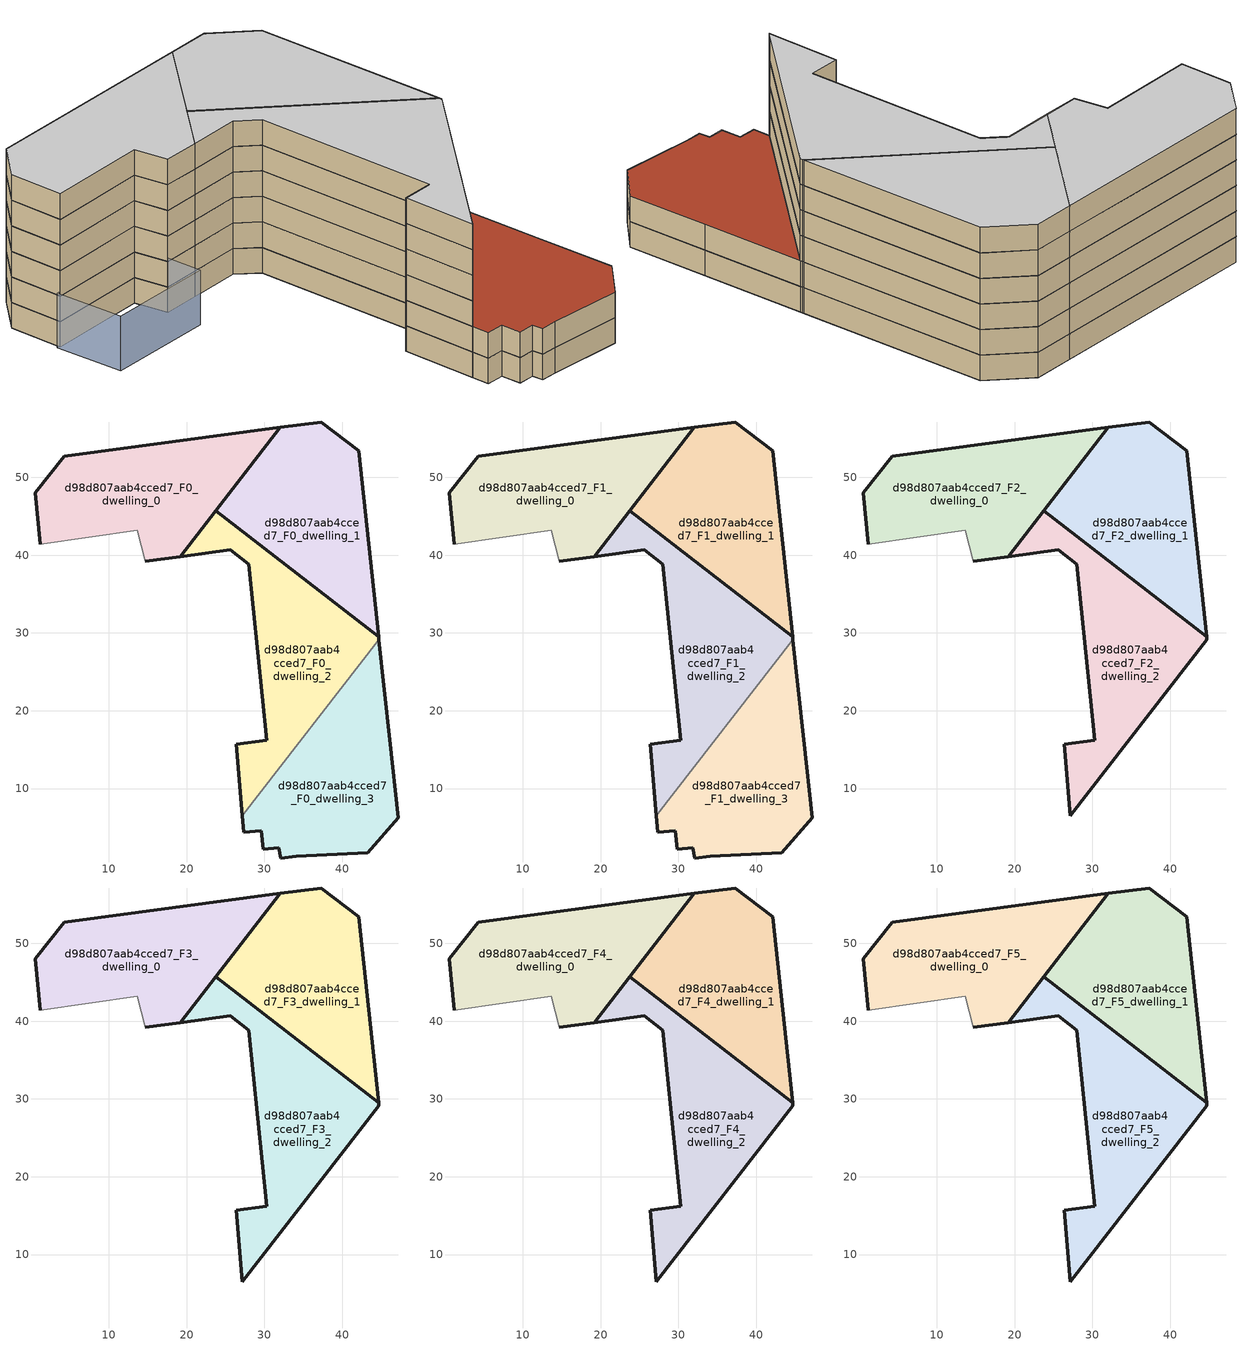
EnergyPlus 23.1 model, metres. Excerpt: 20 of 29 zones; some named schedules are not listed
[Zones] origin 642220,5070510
d98d807aab4cced7_F0_dwelling_0
 floor ground (EU_floor_Construction): 19.17,39.83 32.01,56.41 4.27,52.72 0.56,48.02 1.16,41.42 13.67,43.21 14.67,39.21 z0
 wall outside (EU_wall_Construction): 1.16,41.42 0.56,48.02 4.27,52.72 32.01,56.41 19.17,39.83 14.67,39.21 z0:3
 wall adiabatic (EU_wall_Construction): 14.67,39.21 13.67,43.21 1.16,41.42 z0:3
d98d807aab4cced7_F0_dwelling_1
 floor ground (EU_floor_Construction): 44.67,29.5 42.1,53.41 37.29,57.12 32.01,56.41 23.72,45.71 z0
 wall outside (EU_wall_Construction): 37.29,57.12 42.1,53.41 44.67,29.5 23.72,45.71 32.01,56.41 37.29,57.12 z0:3
d98d807aab4cced7_F0_dwelling_2
 floor ground (EU_floor_Construction): 30.28,16.19 26.37,15.69 27.18,6.52 44.7,29.16 44.67,29.5 23.72,45.71 19.17,39.83 25.58,40.71 27.98,38.8 z0
 wall outside (EU_wall_Construction): 27.18,6.52 26.37,15.69 30.28,16.19 27.98,38.8 25.58,40.71 19.17,39.83 23.72,45.71 44.67,29.5 44.7,29.16 z0:3
 wall to d98d807aab4cced7_F0_dwelling_3 (EU_wall_Construction): 44.7,29.16 27.18,6.52 z0:3
d98d807aab4cced7_F0_dwelling_3
 floor ground (EU_floor_Construction): 43.28,1.78 47.19,6.28 46.09,16.28 44.7,29.16 27.18,6.52 27.37,4.38 29.57,4.58 29.87,2.18 31.87,2.38 32.07,1.08 34.07,1.28 z0
 wall outside (EU_wall_Construction): 44.7,29.16 46.09,16.28 47.19,6.28 43.28,1.78 34.07,1.28 32.07,1.08 31.87,2.38 29.87,2.18 29.57,4.58 27.37,4.38 27.18,6.52 z0:3
d98d807aab4cced7_F1_dwelling_0
 floor to d98d807aab4cced7_F0_dwelling_0 (EU_floor_Construction): 19.17,39.83 32.01,56.41 4.27,52.72 0.56,48.02 1.16,41.42 13.67,43.21 14.67,39.21 z3
 wall outside (EU_wall_Construction): 1.16,41.42 0.56,48.02 4.27,52.72 32.01,56.41 19.17,39.83 14.67,39.21 z3:6
 wall adiabatic (EU_wall_Construction): 14.67,39.21 13.67,43.21 1.16,41.42 z3:6
d98d807aab4cced7_F1_dwelling_1
 floor to d98d807aab4cced7_F0_dwelling_1 (EU_floor_Construction): 44.67,29.5 42.1,53.41 37.29,57.12 32.01,56.41 23.72,45.71 z3
 wall outside (EU_wall_Construction): 37.29,57.12 42.1,53.41 44.67,29.5 23.72,45.71 32.01,56.41 37.29,57.12 z3:6
d98d807aab4cced7_F1_dwelling_2
 floor to d98d807aab4cced7_F0_dwelling_2 (EU_floor_Construction): 30.28,16.19 26.37,15.69 27.18,6.52 44.7,29.16 44.67,29.5 23.72,45.71 19.17,39.83 25.58,40.71 27.98,38.8 z3
 wall outside (EU_wall_Construction): 27.18,6.52 26.37,15.69 30.28,16.19 27.98,38.8 25.58,40.71 19.17,39.83 23.72,45.71 44.67,29.5 44.7,29.16 z3:6
 wall to d98d807aab4cced7_F1_dwelling_3 (EU_wall_Construction): 44.7,29.16 27.18,6.52 z3:6
d98d807aab4cced7_F1_dwelling_3
 floor to d98d807aab4cced7_F0_dwelling_3 (EU_floor_Construction): 43.28,1.78 47.19,6.28 46.09,16.28 44.7,29.16 27.18,6.52 27.37,4.38 29.57,4.58 29.87,2.18 31.87,2.38 32.07,1.08 34.07,1.28 z3
 wall outside (EU_wall_Construction): 44.7,29.16 46.09,16.28 47.19,6.28 43.28,1.78 34.07,1.28 32.07,1.08 31.87,2.38 29.87,2.18 29.57,4.58 27.37,4.38 27.18,6.52 z3:6
 roof outside (EU_roof_Construction): 44.7,29.16 46.09,16.28 47.19,6.28 43.28,1.78 34.07,1.28 32.07,1.08 31.87,2.38 29.87,2.18 29.57,4.58 27.37,4.38 27.18,6.52 z6
d98d807aab4cced7_F2_dwelling_0
 floor to d98d807aab4cced7_F1_dwelling_0 (EU_floor_Construction): 19.17,39.83 32.01,56.41 4.27,52.72 0.56,48.02 1.16,41.42 13.67,43.21 14.67,39.21 z6
 wall outside (EU_wall_Construction): 1.16,41.42 0.56,48.02 4.27,52.72 32.01,56.41 19.17,39.83 14.67,39.21 z6:9
 wall adiabatic (EU_wall_Construction): 14.67,39.21 13.67,43.21 1.16,41.42 z6:9
d98d807aab4cced7_F2_dwelling_1
 floor to d98d807aab4cced7_F1_dwelling_1 (EU_floor_Construction): 44.67,29.5 42.1,53.41 37.29,57.12 32.01,56.41 23.72,45.71 z6
 wall outside (EU_wall_Construction): 37.29,57.12 42.1,53.41 44.67,29.5 23.72,45.71 32.01,56.41 37.29,57.12 z6:9
d98d807aab4cced7_F2_dwelling_2
 floor to d98d807aab4cced7_F1_dwelling_2 (EU_floor_Construction): 30.28,16.19 26.37,15.69 27.18,6.52 44.7,29.16 44.67,29.5 23.72,45.71 19.17,39.83 25.58,40.71 27.98,38.8 z6
 wall outside (EU_wall_Construction): 30.28,16.19 27.98,38.8 25.58,40.71 19.17,39.83 23.72,45.71 44.67,29.5 44.7,29.16 27.18,6.52 26.37,15.69 30.28,16.19 z6:9
d98d807aab4cced7_F3_dwelling_0
 floor to d98d807aab4cced7_F2_dwelling_0 (EU_floor_Construction): 19.17,39.83 32.01,56.41 4.27,52.72 0.56,48.02 1.16,41.42 13.67,43.21 14.67,39.21 z9
 wall outside (EU_wall_Construction): 1.16,41.42 0.56,48.02 4.27,52.72 32.01,56.41 19.17,39.83 14.67,39.21 z9:12
 wall adiabatic (EU_wall_Construction): 14.67,39.21 13.67,43.21 1.16,41.42 z9:12
d98d807aab4cced7_F3_dwelling_1
 floor to d98d807aab4cced7_F2_dwelling_1 (EU_floor_Construction): 44.67,29.5 42.1,53.41 37.29,57.12 32.01,56.41 23.72,45.71 z9
 wall outside (EU_wall_Construction): 37.29,57.12 42.1,53.41 44.67,29.5 23.72,45.71 32.01,56.41 37.29,57.12 z9:12
d98d807aab4cced7_F3_dwelling_2
 floor to d98d807aab4cced7_F2_dwelling_2 (EU_floor_Construction): 30.28,16.19 26.37,15.69 27.18,6.52 44.7,29.16 44.67,29.5 23.72,45.71 19.17,39.83 25.58,40.71 27.98,38.8 z9
 wall outside (EU_wall_Construction): 30.28,16.19 27.98,38.8 25.58,40.71 19.17,39.83 23.72,45.71 44.67,29.5 44.7,29.16 27.18,6.52 26.37,15.69 30.28,16.19 z9:12
d98d807aab4cced7_F4_dwelling_0
 floor to d98d807aab4cced7_F3_dwelling_0 (EU_floor_Construction): 19.17,39.83 32.01,56.41 4.27,52.72 0.56,48.02 1.16,41.42 13.67,43.21 14.67,39.21 z12
 wall outside (EU_wall_Construction): 1.16,41.42 0.56,48.02 4.27,52.72 32.01,56.41 19.17,39.83 14.67,39.21 z12:15
 wall adiabatic (EU_wall_Construction): 14.67,39.21 13.67,43.21 1.16,41.42 z12:15
d98d807aab4cced7_F4_dwelling_1
 floor to d98d807aab4cced7_F3_dwelling_1 (EU_floor_Construction): 44.67,29.5 42.1,53.41 37.29,57.12 32.01,56.41 23.72,45.71 z12
 wall outside (EU_wall_Construction): 37.29,57.12 42.1,53.41 44.67,29.5 23.72,45.71 32.01,56.41 37.29,57.12 z12:15
d98d807aab4cced7_F4_dwelling_2
 floor to d98d807aab4cced7_F3_dwelling_2 (EU_floor_Construction): 30.28,16.19 26.37,15.69 27.18,6.52 44.7,29.16 44.67,29.5 23.72,45.71 19.17,39.83 25.58,40.71 27.98,38.8 z12
 wall outside (EU_wall_Construction): 30.28,16.19 27.98,38.8 25.58,40.71 19.17,39.83 23.72,45.71 44.67,29.5 44.7,29.16 27.18,6.52 26.37,15.69 30.28,16.19 z12:15
d98d807aab4cced7_F5_dwelling_0
 floor to d98d807aab4cced7_F4_dwelling_0 (EU_floor_Construction): 19.17,39.83 32.01,56.41 4.27,52.72 0.56,48.02 1.16,41.42 13.67,43.21 14.67,39.21 z15
 wall outside (EU_wall_Construction): 1.16,41.42 0.56,48.02 4.27,52.72 32.01,56.41 19.17,39.83 14.67,39.21 z15:18
 wall adiabatic (EU_wall_Construction): 14.67,39.21 13.67,43.21 1.16,41.42 z15:18
 ceiling to d98d807aab4cced7_F6_dwelling_0 (EU_floor_Construction): 32.01,56.41 19.17,39.83 14.67,39.21 13.67,43.21 1.16,41.42 0.56,48.02 4.27,52.72 z18
d98d807aab4cced7_F5_dwelling_1
 floor to d98d807aab4cced7_F4_dwelling_1 (EU_floor_Construction): 44.67,29.5 42.1,53.41 37.29,57.12 32.01,56.41 23.72,45.71 z15
 wall outside (EU_wall_Construction): 37.29,57.12 42.1,53.41 44.67,29.5 23.72,45.71 32.01,56.41 37.29,57.12 z15:18
 ceiling to d98d807aab4cced7_F6_dwelling_1 (EU_floor_Construction): 42.1,53.41 44.67,29.5 23.72,45.71 32.01,56.41 37.29,57.12 z18
d98d807aab4cced7_F5_dwelling_2
 floor to d98d807aab4cced7_F4_dwelling_2 (EU_floor_Construction): 30.28,16.19 26.37,15.69 27.18,6.52 44.7,29.16 44.67,29.5 23.72,45.71 19.17,39.83 25.58,40.71 27.98,38.8 z15
 wall outside (EU_wall_Construction): 30.28,16.19 27.98,38.8 25.58,40.71 19.17,39.83 23.72,45.71 44.67,29.5 44.7,29.16 27.18,6.52 26.37,15.69 30.28,16.19 z15:18
 ceiling to d98d807aab4cced7_F6_dwelling_2 (EU_floor_Construction): 44.67,29.5 44.7,29.16 27.18,6.52 26.37,15.69 30.28,16.19 27.98,38.8 25.58,40.71 19.17,39.83 23.72,45.71 z18
shading: 15.22,34.91 1.96,33.21 / 1.96,33.21 0.89,41.57 / 0.89,41.57 14.15,43.27 / 14.15,43.27 15.22,34.91 z0:6.4
[Building]
EU S2 Campaign: North Axis=0; Terrain=City; Solar Distribution=FullExterior
[Site:Location]
Lyon-Bron: Latitude=45.75; Longitude=5; Time Zone=1; Elevation=198
[SizingPeriod:WeatherFileDays]
AnnualSizingPeriod: Begin Month=1; Begin Day of Month=1; End Month=12; End Day of Month=31; Day of Week for Start Day=Monday; Use Weather File Daylight Saving Period=No; Use Weather File Rain and Snow Indicators=No
[MATERIAL]
EU_InternalMass_Material: Roughness=MediumRough; Thickness=0.1; Conductivity=1; Density=1800; Specific Heat=900; Thermal Absorptance=0.9; Solar Absorptance=0.7; Visible Absorptance=0.7
[MATERIAL:NOMASS] Roughness=MediumRough; Thermal Absorptance=0.9; Solar Absorptance=0.7; Visible Absorptance=0.7
Name | Thermal Resistance
EU_wall_NoMass | 0.776494
EU_roof_NoMass | 0.486893
EU_floor_NoMass | 0.421597
[CONSTRUCTION]
EU_wall_Construction: EU_wall_NoMass
EU_roof_Construction: EU_roof_NoMass
EU_floor_Construction: EU_floor_NoMass
EU_InternalMass_Construction: EU_InternalMass_Material
[ZONE] Type=1; Multiplier=1; Ceiling Height=autocalculate; Floor Area=autocalculate; Part of Total Floor Area=Yes
Name | Volume
d98d807aab4cced7_F0_dwelling_0; d98d807aab4cced7_F1_dwelling_0; d98d807aab4cced7_F2_dwelling_0; d98d807aab4cced7_F3_dwelling_0; d98d807aab4cced7_F4_dwelling_0; d98d807aab4cced7_F5_dwelling_0 | 922.321
d98d807aab4cced7_F0_dwelling_1; d98d807aab4cced7_F1_dwelling_1; d98d807aab4cced7_F2_dwelling_1; d98d807aab4cced7_F3_dwelling_1; d98d807aab4cced7_F4_dwelling_1; d98d807aab4cced7_F5_dwelling_1 | 922.278
d98d807aab4cced7_F0_dwelling_2 | 922.289
d98d807aab4cced7_F1_dwelling_2; d98d807aab4cced7_F2_dwelling_2; d98d807aab4cced7_F3_dwelling_2; d98d807aab4cced7_F4_dwelling_2; d98d807aab4cced7_F5_dwelling_2 | 922.291
d98d807aab4cced7_F0_dwelling_3 | 922.315
d98d807aab4cced7_F1_dwelling_3 | 922.314
[INTERNALMASS] Construction=EU_InternalMass_Construction
Name | Zone or ZoneList | Surface Area
d98d807aab4cced7_F0_dwelling_0_EU_InternalMass | d98d807aab4cced7_F0_dwelling_0 | 307.44
d98d807aab4cced7_F0_dwelling_1_EU_InternalMass | d98d807aab4cced7_F0_dwelling_1 | 307.424
d98d807aab4cced7_F0_dwelling_2_EU_InternalMass | d98d807aab4cced7_F0_dwelling_2 | 307.432
d98d807aab4cced7_F0_dwelling_3_EU_InternalMass | d98d807aab4cced7_F0_dwelling_3 | 307.439
d98d807aab4cced7_F1_dwelling_0_EU_InternalMass | d98d807aab4cced7_F1_dwelling_0 | 307.44
d98d807aab4cced7_F1_dwelling_1_EU_InternalMass | d98d807aab4cced7_F1_dwelling_1 | 307.424
d98d807aab4cced7_F1_dwelling_2_EU_InternalMass | d98d807aab4cced7_F1_dwelling_2 | 307.432
d98d807aab4cced7_F1_dwelling_3_EU_InternalMass | d98d807aab4cced7_F1_dwelling_3 | 307.439
d98d807aab4cced7_F2_dwelling_0_EU_InternalMass | d98d807aab4cced7_F2_dwelling_0 | 409.919
d98d807aab4cced7_F2_dwelling_1_EU_InternalMass | d98d807aab4cced7_F2_dwelling_1 | 409.91
d98d807aab4cced7_F2_dwelling_2_EU_InternalMass | d98d807aab4cced7_F2_dwelling_2 | 409.905
d98d807aab4cced7_F3_dwelling_0_EU_InternalMass | d98d807aab4cced7_F3_dwelling_0 | 409.919
d98d807aab4cced7_F3_dwelling_1_EU_InternalMass | d98d807aab4cced7_F3_dwelling_1 | 409.91
d98d807aab4cced7_F3_dwelling_2_EU_InternalMass | d98d807aab4cced7_F3_dwelling_2 | 409.905
d98d807aab4cced7_F4_dwelling_0_EU_InternalMass | d98d807aab4cced7_F4_dwelling_0 | 409.919
d98d807aab4cced7_F4_dwelling_1_EU_InternalMass | d98d807aab4cced7_F4_dwelling_1 | 409.91
d98d807aab4cced7_F4_dwelling_2_EU_InternalMass | d98d807aab4cced7_F4_dwelling_2 | 409.905
d98d807aab4cced7_F5_dwelling_0_EU_InternalMass | d98d807aab4cced7_F5_dwelling_0 | 409.919
d98d807aab4cced7_F5_dwelling_1_EU_InternalMass | d98d807aab4cced7_F5_dwelling_1 | 409.91
d98d807aab4cced7_F5_dwelling_2_EU_InternalMass | d98d807aab4cced7_F5_dwelling_2 | 409.905
[OTHEREQUIPMENT] Fuel Type=Electricity; Design Level Calculation Method=Watts/Area; Power per Zone Floor Area=1; Fraction Latent=0; Fraction Radiant=0; Fraction Lost=0; Carbon Dioxide Generation Rate=0; EndUse Subcategory=EU_Step8_InternalGains
Name | Zone or ZoneList or Space or SpaceList | Schedule
EU_Step8_InternalGain_d98d807aab4cced7_F0_dwelling_0_f000 | d98d807aab4cced7_F0_dwelling_0 | EU_Step8_GainSchedule_d98d807aab4cced7_F0_dwelling_0_f000
EU_Step8_InternalGain_d98d807aab4cced7_F0_dwelling_1_f000 | d98d807aab4cced7_F0_dwelling_1 | EU_Step8_GainSchedule_d98d807aab4cced7_F0_dwelling_1_f000
EU_Step8_InternalGain_d98d807aab4cced7_F0_dwelling_2_f000 | d98d807aab4cced7_F0_dwelling_2 | EU_Step8_GainSchedule_d98d807aab4cced7_F0_dwelling_2_f000
EU_Step8_InternalGain_d98d807aab4cced7_F0_dwelling_3_f000 | d98d807aab4cced7_F0_dwelling_3 | EU_Step8_GainSchedule_d98d807aab4cced7_F0_dwelling_3_f000
EU_Step8_InternalGain_d98d807aab4cced7_F1_dwelling_0_f000 | d98d807aab4cced7_F1_dwelling_0 | EU_Step8_GainSchedule_d98d807aab4cced7_F1_dwelling_0_f000
EU_Step8_InternalGain_d98d807aab4cced7_F1_dwelling_1_f000 | d98d807aab4cced7_F1_dwelling_1 | EU_Step8_GainSchedule_d98d807aab4cced7_F1_dwelling_1_f000
EU_Step8_InternalGain_d98d807aab4cced7_F1_dwelling_2_f000 | d98d807aab4cced7_F1_dwelling_2 | EU_Step8_GainSchedule_d98d807aab4cced7_F1_dwelling_2_f000
EU_Step8_InternalGain_d98d807aab4cced7_F1_dwelling_3_f000 | d98d807aab4cced7_F1_dwelling_3 | EU_Step8_GainSchedule_d98d807aab4cced7_F1_dwelling_3_f000
EU_Step8_InternalGain_d98d807aab4cced7_F2_dwelling_0_f000 | d98d807aab4cced7_F2_dwelling_0 | EU_Step8_GainSchedule_d98d807aab4cced7_F2_dwelling_0_f000
EU_Step8_InternalGain_d98d807aab4cced7_F2_dwelling_1_f000 | d98d807aab4cced7_F2_dwelling_1 | EU_Step8_GainSchedule_d98d807aab4cced7_F2_dwelling_1_f000
EU_Step8_InternalGain_d98d807aab4cced7_F2_dwelling_2_f000 | d98d807aab4cced7_F2_dwelling_2 | EU_Step8_GainSchedule_d98d807aab4cced7_F2_dwelling_2_f000
EU_Step8_InternalGain_d98d807aab4cced7_F3_dwelling_0_f000 | d98d807aab4cced7_F3_dwelling_0 | EU_Step8_GainSchedule_d98d807aab4cced7_F3_dwelling_0_f000
EU_Step8_InternalGain_d98d807aab4cced7_F3_dwelling_1_f000 | d98d807aab4cced7_F3_dwelling_1 | EU_Step8_GainSchedule_d98d807aab4cced7_F3_dwelling_1_f000
EU_Step8_InternalGain_d98d807aab4cced7_F3_dwelling_2_f000 | d98d807aab4cced7_F3_dwelling_2 | EU_Step8_GainSchedule_d98d807aab4cced7_F3_dwelling_2_f000
EU_Step8_InternalGain_d98d807aab4cced7_F4_dwelling_0_f000 | d98d807aab4cced7_F4_dwelling_0 | EU_Step8_GainSchedule_d98d807aab4cced7_F4_dwelling_0_f000
EU_Step8_InternalGain_d98d807aab4cced7_F4_dwelling_1_f000 | d98d807aab4cced7_F4_dwelling_1 | EU_Step8_GainSchedule_d98d807aab4cced7_F4_dwelling_1_f000
EU_Step8_InternalGain_d98d807aab4cced7_F4_dwelling_2_f000 | d98d807aab4cced7_F4_dwelling_2 | EU_Step8_GainSchedule_d98d807aab4cced7_F4_dwelling_2_f000
EU_Step8_InternalGain_d98d807aab4cced7_F5_dwelling_0_f000 | d98d807aab4cced7_F5_dwelling_0 | EU_Step8_GainSchedule_d98d807aab4cced7_F5_dwelling_0_f000
EU_Step8_InternalGain_d98d807aab4cced7_F5_dwelling_1_f000 | d98d807aab4cced7_F5_dwelling_1 | EU_Step8_GainSchedule_d98d807aab4cced7_F5_dwelling_1_f000
EU_Step8_InternalGain_d98d807aab4cced7_F5_dwelling_2_f000 | d98d807aab4cced7_F5_dwelling_2 | EU_Step8_GainSchedule_d98d807aab4cced7_F5_dwelling_2_f000
[ZONEVENTILATION:DESIGNFLOWRATE] Schedule=EU_AlwaysOn; Design Flow Rate Calculation Method=AirChanges/Hour; Air Changes per Hour=0.693814; Ventilation Type=Natural; Fan Pressure Rise=0; Fan Total Efficiency=1; Constant Term Coefficient=1; Temperature Term Coefficient=0; Velocity Term Coefficient=0; Velocity Squared Term Coefficient=0; Minimum Indoor Temperature=-100; Maximum Indoor Temperature=100; Delta Temperature=-100; Minimum Outdoor Temperature=-100; Maximum Outdoor Temperature=100; Maximum Wind Speed=40
Name | Zone or ZoneList or Space or SpaceList
EU_ConstantAir_d98d807aab4cced7_F0_dwelling_0 | d98d807aab4cced7_F0_dwelling_0
EU_ConstantAir_d98d807aab4cced7_F0_dwelling_1 | d98d807aab4cced7_F0_dwelling_1
EU_ConstantAir_d98d807aab4cced7_F0_dwelling_2 | d98d807aab4cced7_F0_dwelling_2
EU_ConstantAir_d98d807aab4cced7_F0_dwelling_3 | d98d807aab4cced7_F0_dwelling_3
EU_ConstantAir_d98d807aab4cced7_F1_dwelling_0 | d98d807aab4cced7_F1_dwelling_0
EU_ConstantAir_d98d807aab4cced7_F1_dwelling_1 | d98d807aab4cced7_F1_dwelling_1
EU_ConstantAir_d98d807aab4cced7_F1_dwelling_2 | d98d807aab4cced7_F1_dwelling_2
EU_ConstantAir_d98d807aab4cced7_F1_dwelling_3 | d98d807aab4cced7_F1_dwelling_3
EU_ConstantAir_d98d807aab4cced7_F2_dwelling_0 | d98d807aab4cced7_F2_dwelling_0
EU_ConstantAir_d98d807aab4cced7_F2_dwelling_1 | d98d807aab4cced7_F2_dwelling_1
EU_ConstantAir_d98d807aab4cced7_F2_dwelling_2 | d98d807aab4cced7_F2_dwelling_2
EU_ConstantAir_d98d807aab4cced7_F3_dwelling_0 | d98d807aab4cced7_F3_dwelling_0
EU_ConstantAir_d98d807aab4cced7_F3_dwelling_1 | d98d807aab4cced7_F3_dwelling_1
EU_ConstantAir_d98d807aab4cced7_F3_dwelling_2 | d98d807aab4cced7_F3_dwelling_2
EU_ConstantAir_d98d807aab4cced7_F4_dwelling_0 | d98d807aab4cced7_F4_dwelling_0
EU_ConstantAir_d98d807aab4cced7_F4_dwelling_1 | d98d807aab4cced7_F4_dwelling_1
EU_ConstantAir_d98d807aab4cced7_F4_dwelling_2 | d98d807aab4cced7_F4_dwelling_2
EU_ConstantAir_d98d807aab4cced7_F5_dwelling_0 | d98d807aab4cced7_F5_dwelling_0
EU_ConstantAir_d98d807aab4cced7_F5_dwelling_1 | d98d807aab4cced7_F5_dwelling_1
EU_ConstantAir_d98d807aab4cced7_F5_dwelling_2 | d98d807aab4cced7_F5_dwelling_2
[HVACTEMPLATE:THERMOSTAT] Constant Heating Setpoint=20; Constant Cooling Setpoint=50
EU_HeatOnly_d98d807aab4cced7_F0_dwelling_0; EU_HeatOnly_d98d807aab4cced7_F0_dwelling_1; EU_HeatOnly_d98d807aab4cced7_F0_dwelling_2; EU_HeatOnly_d98d807aab4cced7_F0_dwelling_3; EU_HeatOnly_d98d807aab4cced7_F1_dwelling_0; EU_HeatOnly_d98d807aab4cced7_F1_dwelling_1
